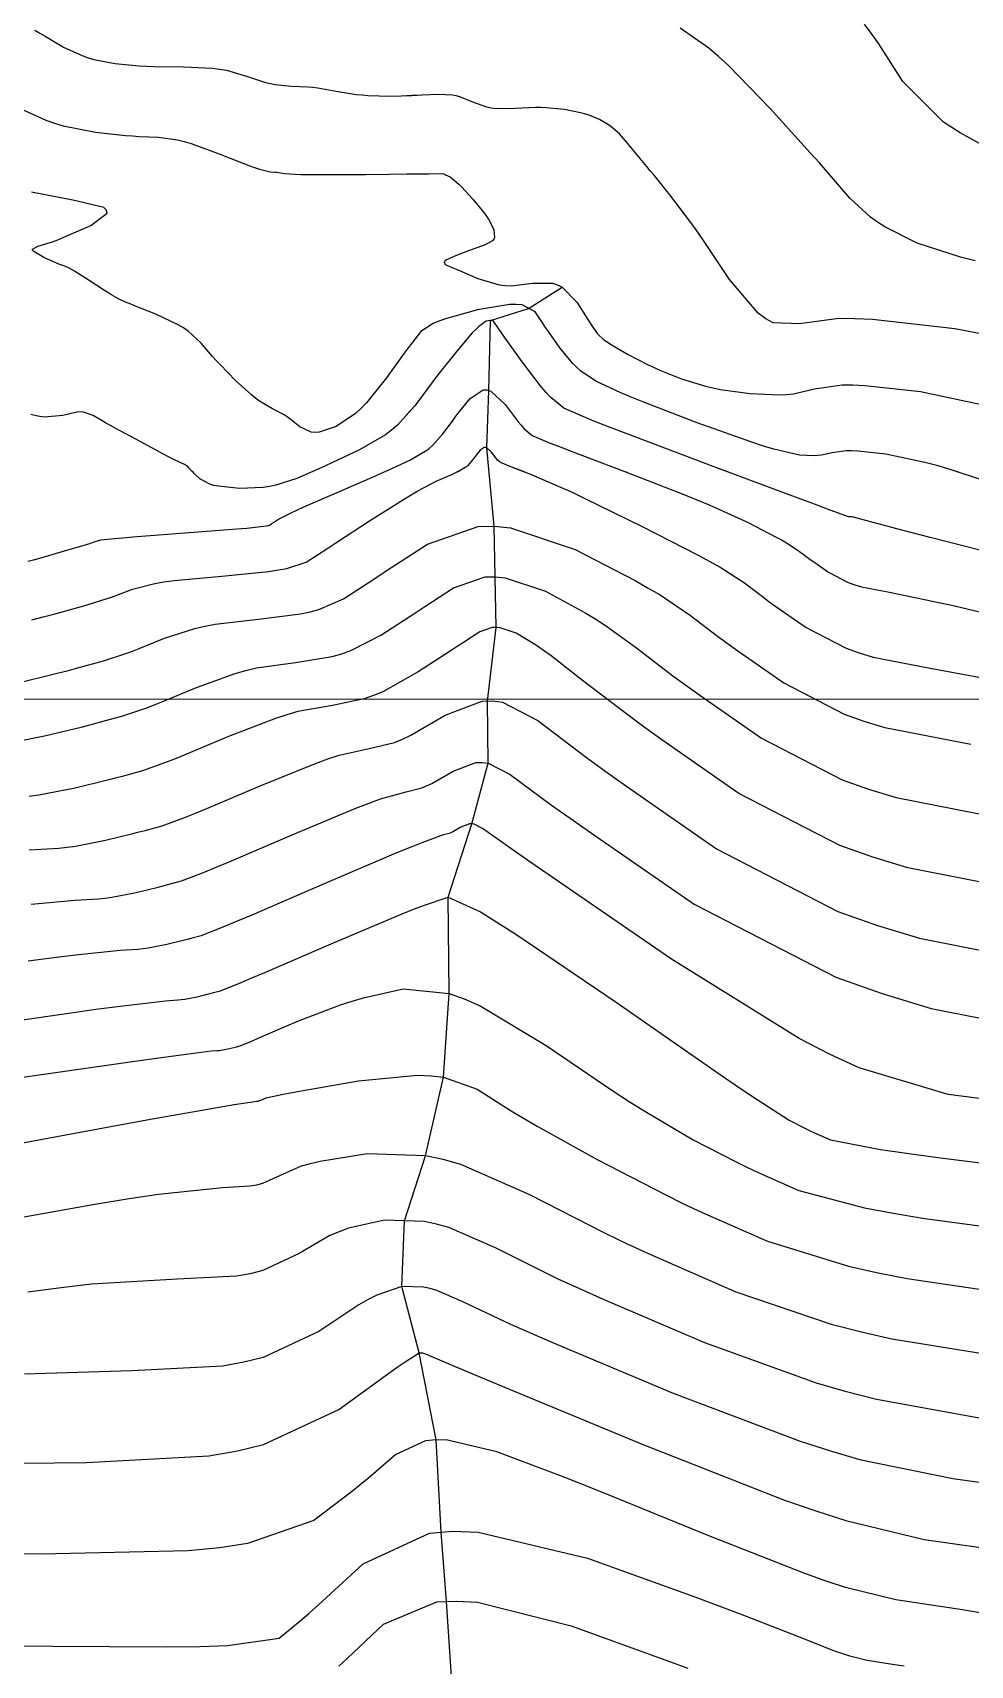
# Model space of a CAD drawing. Header units: metres. Extents: x 837475 to 838479, y 1189012 to 1191015.
# Drawn here: x 837812.2 to 837844.1, y 1189181 to 1189236.5 of the extents above; entities that cross this region are included whole.
import ezdxf

# ---------------------------------------------------------------- set-up
doc = ezdxf.new("R2010")
doc.units = ezdxf.units.M
doc.header["$LTSCALE"] = 0.3
doc.layers.add('COORD', color=7, linetype='Continuous', lineweight=20)
for name, color, linetype in [('COTAS 10', 1, 'Continuous'), ('COTAS INT', 252, 'Continuous'), ('DRENAJE', 5, 'Continuous')]:
    doc.layers.add(name, color=color, linetype=linetype)

msp = doc.modelspace()

# ---------------------------------------------------------------- linework, layer by layer
at = {"layer": 'COORD'}
msp.add_line((837476.514, 1189213.872), (838476.514, 1189213.872), dxfattribs=at)
at = {"layer": 'COTAS 10'}
for points in [[(837811.649, 1189234.005), (837812.646, 1189233.549), (837812.934, 1189233.45), (837813.228, 1189233.363), (837814.332, 1189233.147), (837815.353, 1189233.035), (837815.594, 1189233.014), (837815.816, 1189232.997), (837816.47, 1189232.971), (837817.122, 1189232.882), (837817.344, 1189232.826), (837817.584, 1189232.755), (837818.6, 1189232.386), (837819.546, 1189232.016), (837819.741, 1189231.945), (837819.908, 1189231.888), (837820.27, 1189231.798), (837820.451, 1189231.79), (837820.504, 1189231.785), (837820.558, 1189231.778), (837820.763, 1189231.742), (837821.316, 1189231.71), (837821.59, 1189231.706), (837821.916, 1189231.703), (837823.529, 1189231.71), (837825.112, 1189231.726)], [(837824.923, 1189231.724), (837825.112, 1189231.726), (837825.419, 1189231.729), (837825.669, 1189231.732), (837826.097, 1189231.739), (837826.176, 1189231.723), (837826.206, 1189231.712), (837826.239, 1189231.698), (837826.388, 1189231.622), (837826.611, 1189231.449), (837826.691, 1189231.373), (837826.779, 1189231.286), (837827.164, 1189230.87), (837827.539, 1189230.412), (837827.621, 1189230.298), (837827.693, 1189230.189), (837827.875, 1189229.842), (837827.9, 1189229.57), (837827.874, 1189229.508), (837827.833, 1189229.452), (837827.566, 1189229.3), (837827.193, 1189229.177), (837827.087, 1189229.139), (837826.978, 1189229.1), (837826.572, 1189228.947), (837826.266, 1189228.803), (837826.22, 1189228.77), (837826.191, 1189228.739), (837826.228, 1189228.651), (837826.488, 1189228.535), (837826.6, 1189228.487), (837826.728, 1189228.431), (837827.336, 1189228.172), (837828.059, 1189227.961), (837828.26, 1189227.936), (837828.462, 1189227.925), (837829.194, 1189228.008), (837829.871, 1189228.017), (837830.038, 1189227.959), (837830.197, 1189227.877), (837830.695, 1189227.362), (837831.07, 1189226.782), (837831.152, 1189226.658), (837831.223, 1189226.55), (837831.399, 1189226.29), (837831.624, 1189226.089), (837831.727, 1189226.018), (837831.847, 1189225.94), (837832.425, 1189225.602), (837833.128, 1189225.24), (837833.326, 1189225.147), (837833.526, 1189225.057), (837834.262, 1189224.759), (837835.074, 1189224.513), (837835.322, 1189224.457), (837835.58, 1189224.405), (837836.597, 1189224.261), (837837.59, 1189224.218), (837837.834, 1189224.23), (837838.065, 1189224.254), (837838.783, 1189224.426), (837839.719, 1189224.559), (837840.085, 1189224.557), (837840.499, 1189224.539), (837842.383, 1189224.334), (837844.994, 1189223.781)], [(837811.562, 1189214.402), (837813.029, 1189214.759), (837813.372, 1189214.845), (837813.688, 1189214.927), (837814.603, 1189215.179), (837815.369, 1189215.429), (837815.592, 1189215.51), (837815.82, 1189215.596), (837816.681, 1189215.949), (837817.714, 1189216.282), (837818.049, 1189216.355), (837818.407, 1189216.421), (837819.878, 1189216.593), (837821.302, 1189216.772), (837821.63, 1189216.843), (837821.929, 1189216.923), (837822.769, 1189217.289), (837823.603, 1189217.833), (837823.898, 1189218.026), (837824.221, 1189218.236), (837825.619, 1189219.146), (837827.351, 1189219.743), (837827.884, 1189219.756), (837828.44, 1189219.703), (837830.645, 1189218.962), (837832.679, 1189217.905), (837833.129, 1189217.654), (837833.529, 1189217.42), (837834.565, 1189216.722), (837835.486, 1189216.016), (837835.815, 1189215.777), (837836.175, 1189215.519), (837837.739, 1189214.43), (837839.791, 1189213.372), (837840.459, 1189213.134), (837841.17, 1189212.919), (837844.098, 1189212.342)], [(837846.347, 1189200.054), (837843.333, 1189200.438), (837840.302, 1189201.352), (837839.315, 1189201.807), (837838.262, 1189202.349), (837833.925, 1189205.037), (837830.045, 1189207.702), (837829.28, 1189208.23), (837828.65, 1189208.667), (837827.494, 1189209.487), (837827.212, 1189209.632), (837827.132, 1189209.643), (837827.052, 1189209.641), (837826.758, 1189209.529), (837826.485, 1189209.37), (837826.417, 1189209.339), (837826.354, 1189209.313), (837826.154, 1189209.264), (837825.427, 1189209), (837825.031, 1189208.839), (837824.55, 1189208.639), (837822.108, 1189207.596), (837819.645, 1189206.54), (837819.151, 1189206.331), (837818.738, 1189206.159), (837817.924, 1189205.838), (837817.572, 1189205.741), (837817.451, 1189205.71), (837817.319, 1189205.676), (837816.755, 1189205.539), (837816.127, 1189205.417), (837815.955, 1189205.393), (837815.783, 1189205.373), (837815.171, 1189205.338), (837813.656, 1189205.182), (837812.916, 1189205.087), (837812.037, 1189204.969)], [(837844.45, 1189189.429), (837840.889, 1189190.075), (837839.876, 1189190.337), (837838.851, 1189190.634), (837835.052, 1189192.006), (837831.606, 1189193.476), (837830.804, 1189193.835), (837830.067, 1189194.173), (837827.954, 1189195.221), (837826.348, 1189195.922), (837825.931, 1189196.042), (837825.525, 1189196.129), (837824.162, 1189196.173), (837822.935, 1189195.896), (837822.615, 1189195.781), (837822.305, 1189195.649), (837821.26, 1189195.034), (837820.023, 1189194.459), (837819.592, 1189194.353), (837819.123, 1189194.27), (837817.109, 1189194.163), (837814.198, 1189193.995), (837813.163, 1189193.874), (837812.029, 1189193.72)], [(837822.608, 1189181.012), (837822.902, 1189181.292), (837824.129, 1189182.441), (837825.935, 1189183.198), (837826.593, 1189183.23), (837827.318, 1189183.186), (837830.507, 1189182.385), (837833.726, 1189181.223), (837834.471, 1189180.951)]]:
    msp.add_lwpolyline(points, dxfattribs=at)
at = {"layer": 'COTAS INT'}
for points in [[(837812.27, 1189236.615), (837812.443, 1189236.507), (837812.617, 1189236.401), (837813.245, 1189236.038), (837813.898, 1189235.739), (837814.086, 1189235.674), (837814.279, 1189235.617), (837815.001, 1189235.476), (837815.811, 1189235.403), (837816.058, 1189235.39), (837816.315, 1189235.379), (837817.323, 1189235.364), (837818.31, 1189235.316), (837818.553, 1189235.285), (837818.783, 1189235.246), (837819.503, 1189235.04), (837820.118, 1189234.833), (837820.282, 1189234.793), (837820.442, 1189234.762), (837820.998, 1189234.712), (837821.558, 1189234.686), (837821.721, 1189234.669), (837821.888, 1189234.648), (837822.519, 1189234.538), (837823.199, 1189234.429), (837823.397, 1189234.409), (837823.598, 1189234.393), (837824.359, 1189234.373), (837825.089, 1189234.385)], [(837844.25, 1189228.77), (837843.751, 1189228.893), (837842.273, 1189229.376), (837841.177, 1189229.923), (837840.92, 1189230.086), (837840.682, 1189230.254), (837839.988, 1189230.903), (837839.228, 1189231.786), (837838.949, 1189232.101), (837838.64, 1189232.446), (837837.275, 1189233.95), (837835.857, 1189235.405), (837835.515, 1189235.72), (837835.194, 1189235.997), (837834.216, 1189236.678)], [(837844.392, 1189232.764), (837843.738, 1189233.121), (837843.166, 1189233.486), (837841.782, 1189234.862), (837840.943, 1189236.179), (837840.715, 1189236.505), (837840.488, 1189236.814)], [(837846.997, 1189225.799), (837843.554, 1189226.464), (837840.758, 1189226.774), (837840.15, 1189226.805), (837839.613, 1189226.811), (837838.274, 1189226.635), (837837.38, 1189226.662), (837837.124, 1189226.798), (837836.864, 1189226.988), (837835.897, 1189228.139), (837834.982, 1189229.499), (837834.756, 1189229.823), (837834.541, 1189230.124), (837833.863, 1189231.017), (837833.326, 1189231.679), (837833.199, 1189231.834), (837833.083, 1189231.977), (837832.744, 1189232.39), (837832.485, 1189232.698), (837832.419, 1189232.775), (837832.356, 1189232.848), (837832.148, 1189233.082), (837831.928, 1189233.284), (837831.857, 1189233.338), (837831.781, 1189233.39), (837831.473, 1189233.572), (837831.084, 1189233.73), (837830.959, 1189233.768), (837830.826, 1189233.803), (837830.279, 1189233.911), (837829.66, 1189233.971), (837829.48, 1189233.977), (837829.297, 1189233.979), (837828.607, 1189233.946), (837827.952, 1189233.94), (837827.791, 1189233.96), (837827.639, 1189233.988), (837827.161, 1189234.163), (837826.727, 1189234.346), (837826.601, 1189234.378), (837826.474, 1189234.402), (837825.995, 1189234.422), (837825.444, 1189234.396), (837825.271, 1189234.39), (837825.089, 1189234.385), (837824.923, 1189234.382)], [(837824.966, 1189225.814), (837824.833, 1189225.632), (837824.232, 1189224.792), (837823.545, 1189223.942), (837823.358, 1189223.753), (837823.173, 1189223.584), (837822.518, 1189223.144), (837821.937, 1189222.953), (837821.798, 1189222.943), (837821.669, 1189222.951), (837821.284, 1189223.131), (837820.945, 1189223.408), (837820.845, 1189223.476), (837820.743, 1189223.541), (837820.351, 1189223.747), (837819.91, 1189224.006), (837819.776, 1189224.105), (837819.638, 1189224.215), (837819.096, 1189224.709), (837818.567, 1189225.251), (837818.437, 1189225.39), (837818.314, 1189225.526), (837817.927, 1189225.979), (837817.483, 1189226.386), (837817.324, 1189226.493), (837817.149, 1189226.598), (837816.386, 1189226.954), (837815.661, 1189227.243), (837815.51, 1189227.305), (837815.38, 1189227.359), (837815.09, 1189227.49), (837814.849, 1189227.633), (837814.751, 1189227.694), (837814.638, 1189227.765), (837814.114, 1189228.102), (837813.613, 1189228.42), (837813.514, 1189228.479), (837813.433, 1189228.527), (837813.285, 1189228.595), (837813.156, 1189228.631), (837813.086, 1189228.659), (837813.003, 1189228.694), (837812.578, 1189228.882), (837812.231, 1189229.087), (837812.195, 1189229.131), (837812.186, 1189229.171), (837812.374, 1189229.272), (837812.869, 1189229.42), (837813.054, 1189229.49), (837813.26, 1189229.572), (837814.178, 1189229.974), (837814.733, 1189230.397), (837814.71, 1189230.494), (837814.61, 1189230.582), (837813.615, 1189230.823), (837812.159, 1189231.11)], [(837843.683, 1189221.589), (837843.461, 1189221.662), (837842.984, 1189221.802), (837842.54, 1189221.923), (837841.212, 1189222.204), (837840.254, 1189222.308), (837840.043, 1189222.318), (837839.857, 1189222.319), (837839.381, 1189222.251), (837839.016, 1189222.163), (837838.898, 1189222.152), (837838.774, 1189222.145), (837838.269, 1189222.167), (837837.402, 1189222.371), (837837.05, 1189222.479), (837836.649, 1189222.61), (837834.798, 1189223.271), (837832.95, 1189223.979), (837832.551, 1189224.139), (837832.201, 1189224.285), (837831.344, 1189224.682), (837830.829, 1189225.036), (837830.694, 1189225.155), (837830.563, 1189225.283), (837830.118, 1189225.817), (837829.733, 1189226.365), (837829.639, 1189226.501), (837829.551, 1189226.63), (837829.28, 1189227.039), (837828.836, 1189227.271), (837828.64, 1189227.288), (837828.411, 1189227.285), (837827.32, 1189227.105), (837826.233, 1189226.802), (837826.007, 1189226.722), (837825.815, 1189226.644), (837825.391, 1189226.375), (837825.085, 1189225.975), (837824.966, 1189225.814), (837824.923, 1189225.756)], [(837835.857, 1189221.589), (837835.335, 1189221.783), (837832.374, 1189222.9), (837831.776, 1189223.132), (837831.274, 1189223.329), (837830.263, 1189223.761), (837829.811, 1189224.133), (837829.661, 1189224.292), (837829.502, 1189224.476), (837828.838, 1189225.345), (837828.243, 1189226.181), (837828.127, 1189226.344), (837828.032, 1189226.478), (837827.865, 1189226.717), (837827.809, 1189226.746), (837827.784, 1189226.748), (837827.755, 1189226.748), (837827.617, 1189226.725), (837827.363, 1189226.544), (837827.261, 1189226.444), (837827.146, 1189226.323), (837826.615, 1189225.704), (837826.019, 1189224.956), (837825.862, 1189224.753), (837825.709, 1189224.552), (837825.188, 1189223.84), (837824.923, 1189223.546)], [(837824.923, 1189221.952), (837825.02, 1189221.996), (837825.547, 1189222.303), (837825.674, 1189222.398), (837825.791, 1189222.496), (837826.145, 1189222.888), (837826.469, 1189223.329), (837826.567, 1189223.458), (837826.67, 1189223.591), (837827.076, 1189224.099), (837827.52, 1189224.388), (837827.647, 1189224.384), (837827.776, 1189224.343), (837828.258, 1189223.889), (837828.7, 1189223.306), (837828.804, 1189223.184), (837828.9, 1189223.079), (837829.181, 1189222.841), (837829.798, 1189222.578), (837830.106, 1189222.457), (837830.473, 1189222.315), (837832.294, 1189221.629), (837832.399, 1189221.589)], [(837825.188, 1189223.84), (837824.598, 1189223.185), (837824.401, 1189223.02), (837824.19, 1189222.862), (837823.309, 1189222.349), (837822.39, 1189221.915), (837822.155, 1189221.807), (837821.929, 1189221.704), (837821.182, 1189221.375), (837820.462, 1189221.143), (837820.252, 1189221.102), (837820.038, 1189221.071), (837819.228, 1189221.04), (837818.51, 1189221.11), (837818.354, 1189221.142), (837818.217, 1189221.18), (837817.877, 1189221.361), (837817.689, 1189221.55), (837817.648, 1189221.592), (837817.612, 1189221.63), (837817.523, 1189221.731), (837817.447, 1189221.8), (837817.42, 1189221.818), (837817.391, 1189221.836), (837817.261, 1189221.897), (837816.955, 1189222.044), (837816.814, 1189222.116), (837816.648, 1189222.202), (837815.848, 1189222.627), (837815.02, 1189223.076), (837814.837, 1189223.178), (837814.675, 1189223.27), (837814.256, 1189223.521), (837813.921, 1189223.634), (837813.812, 1189223.64), (837813.696, 1189223.634), (837813.217, 1189223.519), (837812.582, 1189223.465), (837812.367, 1189223.498), (837812.136, 1189223.551)], [(837828.948, 1189221.589), (837828.525, 1189221.748), (837828.404, 1189221.795), (837828.303, 1189221.834), (837828.1, 1189221.921), (837828.007, 1189221.999), (837827.976, 1189222.034), (837827.941, 1189222.074), (837827.796, 1189222.265), (837827.638, 1189222.415), (837827.595, 1189222.428), (837827.553, 1189222.43), (837827.408, 1189222.334), (837827.274, 1189222.168), (837827.24, 1189222.124), (837827.208, 1189222.081), (837827.101, 1189221.936), (837826.985, 1189221.808), (837826.946, 1189221.775), (837826.905, 1189221.744), (837826.731, 1189221.643), (837826.613, 1189221.589)], [(837812.035, 1189218.563), (837812.228, 1189218.615), (837812.434, 1189218.672), (837813.274, 1189218.915), (837814.022, 1189219.138), (837814.169, 1189219.182), (837814.29, 1189219.219), (837814.51, 1189219.29), (837814.979, 1189219.339), (837815.257, 1189219.362), (837815.599, 1189219.39), (837817.367, 1189219.524), (837819.137, 1189219.662), (837819.479, 1189219.691), (837819.757, 1189219.716), (837820.229, 1189219.776), (837820.312, 1189219.83), (837820.345, 1189219.852), (837820.383, 1189219.877), (837820.557, 1189219.99), (837820.985, 1189220.21), (837821.184, 1189220.301), (837821.417, 1189220.407), (837822.546, 1189220.899), (837823.749, 1189221.42), (837824.029, 1189221.543), (837824.286, 1189221.658), (837825.02, 1189221.996)], [(837812.171, 1189216.575), (837812.557, 1189216.672), (837812.912, 1189216.764), (837813.938, 1189217.047), (837814.696, 1189217.283), (837814.881, 1189217.346), (837815.055, 1189217.408), (837815.596, 1189217.619), (837816.346, 1189217.81), (837816.653, 1189217.859), (837817.003, 1189217.906), (837818.623, 1189218.059), (837820.219, 1189218.217), (837820.554, 1189218.267), (837820.843, 1189218.32), (837821.499, 1189218.533), (837822.043, 1189218.888), (837822.262, 1189219.03), (837822.51, 1189219.191), (837823.649, 1189219.933), (837824.807, 1189220.667), (837825.066, 1189220.823), (837825.299, 1189220.959), (837825.918, 1189221.282), (837826.314, 1189221.453), (837826.406, 1189221.494), (837826.49, 1189221.532), (837826.731, 1189221.643)], [(837828.525, 1189221.748), (837829.124, 1189221.522), (837830.148, 1189221.086), (837830.537, 1189220.906), (837830.972, 1189220.701), (837832.922, 1189219.748), (837834.823, 1189218.773), (837835.227, 1189218.554), (837835.577, 1189218.357), (837836.398, 1189217.828), (837837.009, 1189217.36), (837837.226, 1189217.201), (837837.465, 1189217.031), (837838.501, 1189216.309), (837839.862, 1189215.607), (837840.304, 1189215.449), (837840.776, 1189215.307), (837842.716, 1189214.925), (837845.543, 1189214.413)], [(837832.294, 1189221.629), (837834.286, 1189220.859), (837834.762, 1189220.665), (837835.204, 1189220.479), (837836.524, 1189219.876), (837837.458, 1189219.398), (837837.656, 1189219.29), (837837.828, 1189219.193), (837838.231, 1189218.933), (837838.531, 1189218.703), (837838.638, 1189218.626), (837838.755, 1189218.542), (837839.264, 1189218.187), (837839.932, 1189217.843), (837840.149, 1189217.765), (837840.381, 1189217.695), (837841.334, 1189217.508), (837843.503, 1189217.056), (837844.501, 1189216.82)], [(837850.14, 1189217.468), (837843.915, 1189219.068), (837842.721, 1189219.375), (837841.757, 1189219.624), (837840.185, 1189220.034), (837840.117, 1189220.056), (837840.101, 1189220.061), (837840.086, 1189220.065), (837840.041, 1189220.075), (837840.009, 1189220.078), (837839.995, 1189220.078), (837839.979, 1189220.076), (837839.967, 1189220.073), (837839.941, 1189220.073), (837839.224, 1189220.337), (837838.778, 1189220.502), (837838.225, 1189220.707), (837835.335, 1189221.783)], [(837845.457, 1189221.001), (837843.461, 1189221.662)], [(837811.169, 1189212.351), (837812.6, 1189212.629), (837813.887, 1189212.942), (837814.188, 1189213.018), (837814.465, 1189213.09), (837815.267, 1189213.311), (837816.043, 1189213.575), (837816.304, 1189213.674), (837816.585, 1189213.785), (837817.766, 1189214.278), (837819.081, 1189214.753), (837819.446, 1189214.852), (837819.811, 1189214.937), (837821.133, 1189215.127), (837822.385, 1189215.328), (837822.706, 1189215.42), (837823.015, 1189215.527), (837824.039, 1189216.046), (837824.997, 1189216.671), (837825.264, 1189216.846), (837825.533, 1189217.021), (837826.51, 1189217.657), (837827.588, 1189218.029), (837827.92, 1189218.037), (837828.267, 1189218.004), (837829.639, 1189217.542), (837831.006, 1189216.803), (837831.349, 1189216.595), (837831.677, 1189216.385), (837832.732, 1189215.616), (837833.964, 1189214.673), (837834.403, 1189214.353), (837834.884, 1189214.008), (837836.976, 1189212.551), (837839.721, 1189211.136), (837840.614, 1189210.818), (837841.565, 1189210.531), (837845.48, 1189209.76)], [(837846.862, 1189207.177), (837841.96, 1189208.143), (837840.769, 1189208.502), (837839.65, 1189208.901), (837836.213, 1189210.673), (837833.594, 1189212.497), (837832.991, 1189212.929), (837832.442, 1189213.329), (837830.899, 1189214.511), (837829.824, 1189215.351), (837829.569, 1189215.536), (837829.333, 1189215.701), (837828.634, 1189216.123), (837828.093, 1189216.304), (837827.956, 1189216.317), (837827.826, 1189216.314), (837827.401, 1189216.168), (837826.844, 1189215.805), (837826.631, 1189215.666), (837826.391, 1189215.509), (837825.31, 1189214.803), (837824.101, 1189214.131), (837823.781, 1189213.996), (837823.468, 1189213.883), (837822.388, 1189213.661), (837821.215, 1189213.453), (837820.842, 1189213.349), (837820.448, 1189213.225), (837818.852, 1189212.608), (837817.35, 1189211.974), (837817.016, 1189211.839), (837816.717, 1189211.721), (837815.931, 1189211.442), (837815.242, 1189211.253), (837815.004, 1189211.191), (837814.745, 1189211.126), (837813.639, 1189210.857), (837812.408, 1189210.617), (837812.071, 1189210.57)], [(837812.08, 1189208.754), (837813.085, 1189208.812), (837813.366, 1189208.844), (837813.648, 1189208.884), (837814.677, 1189209.084), (837815.603, 1189209.309), (837815.82, 1189209.364), (837816.019, 1189209.415), (837816.596, 1189209.574), (837817.391, 1189209.867), (837817.728, 1189210.003), (837818.115, 1189210.162), (837819.937, 1189210.937), (837821.815, 1189211.696), (837822.238, 1189211.846), (837822.619, 1189211.969), (837823.644, 1189212.196), (837824.496, 1189212.403), (837824.769, 1189212.515), (837825.057, 1189212.649), (837826.228, 1189213.329), (837827.486, 1189213.809), (837827.829, 1189213.816), (837828.169, 1189213.77), (837829.378, 1189213.151), (837831.035, 1189211.892), (837831.658, 1189211.441), (837832.352, 1189210.947), (837835.451, 1189208.794), (837839.58, 1189206.665), (837840.924, 1189206.186), (837842.354, 1189205.755), (837848.245, 1189204.594)], [(837812.139, 1189206.915), (837813.625, 1189207.046), (837814.434, 1189207.093), (837814.66, 1189207.119), (837814.887, 1189207.15), (837815.716, 1189207.312), (837816.461, 1189207.493), (837816.635, 1189207.537), (837816.796, 1189207.578), (837817.26, 1189207.706), (837818.064, 1189208.013), (837818.439, 1189208.167), (837818.88, 1189208.351), (837821.023, 1189209.267), (837823.183, 1189210.167), (837823.635, 1189210.342), (837824.023, 1189210.485), (837824.899, 1189210.73), (837825.425, 1189210.858), (837825.593, 1189210.927), (837825.771, 1189211.01), (837826.493, 1189211.429), (837827.269, 1189211.725), (837827.481, 1189211.73), (837827.691, 1189211.701), (837828.436, 1189211.319), (837829.843, 1189210.279), (837830.469, 1189209.835), (837831.198, 1189209.324), (837834.688, 1189206.915), (837839.51, 1189204.43), (837841.079, 1189203.87), (837842.749, 1189203.367), (837849.627, 1189202.012)], [(837808.293, 1189202.474), (837813.347, 1189203.199), (837814.347, 1189203.337), (837815.173, 1189203.449), (837816.716, 1189203.63), (837817.133, 1189203.654), (837817.249, 1189203.667), (837817.366, 1189203.684), (837817.793, 1189203.767), (837818.177, 1189203.86), (837818.267, 1189203.883), (837818.349, 1189203.904), (837818.588, 1189203.97), (837819.281, 1189204.248), (837819.649, 1189204.403), (837820.095, 1189204.592), (837822.341, 1189205.557), (837824.622, 1189206.524), (837825.09, 1189206.713), (837825.486, 1189206.869), (837826.325, 1189207.152), (837827.424, 1189206.645), (837827.984, 1189206.303), (837828.655, 1189205.874), (837832.005, 1189203.598), (837835.392, 1189201.25), (837836.087, 1189200.775), (837836.676, 1189200.377), (837837.926, 1189199.575), (837838.482, 1189199.287), (837838.634, 1189199.213), (837838.785, 1189199.141), (837839.322, 1189198.905), (837841.025, 1189198.577), (837841.912, 1189198.447), (837842.978, 1189198.302), (837848.324, 1189197.636)], [(837811.39, 1189200.959), (837815.585, 1189201.564), (837816.404, 1189201.679), (837817.075, 1189201.772), (837818.261, 1189201.922), (837818.482, 1189201.934), (837818.544, 1189201.941), (837818.606, 1189201.95), (837818.832, 1189201.994), (837819.035, 1189202.043), (837819.082, 1189202.056), (837819.126, 1189202.067), (837819.253, 1189202.102), (837819.619, 1189202.249), (837819.814, 1189202.331), (837820.05, 1189202.431), (837821.239, 1189202.942), (837822.669, 1189203.491), (837823.057, 1189203.615), (837823.441, 1189203.727), (837824.799, 1189204.029), (837826.356, 1189203.871), (837826.865, 1189203.692), (837827.409, 1189203.455), (837829.657, 1189202.111), (837831.927, 1189200.569), (837832.485, 1189200.208), (837833.012, 1189199.874), (837834.66, 1189198.905), (837836.092, 1189198.163), (837836.483, 1189197.973), (837836.872, 1189197.789), (837838.255, 1189197.18), (837840.482, 1189196.591), (837841.403, 1189196.42), (837842.455, 1189196.245), (837847.356, 1189195.585)], [(837809.155, 1189198.299), (837815.034, 1189199.387), (837816.205, 1189199.601), (837817.178, 1189199.779), (837819.043, 1189200.107), (837819.509, 1189200.174), (837819.6, 1189200.187), (837819.675, 1189200.197), (837819.807, 1189200.214), (837819.831, 1189200.215), (837819.845, 1189200.217), (837819.87, 1189200.222), (837819.893, 1189200.227), (837819.898, 1189200.228), (837819.903, 1189200.23), (837819.917, 1189200.234), (837819.958, 1189200.25), (837819.979, 1189200.259), (837820.006, 1189200.27), (837820.138, 1189200.327), (837820.717, 1189200.458), (837821.025, 1189200.516), (837821.397, 1189200.584), (837823.273, 1189200.906), (837825.287, 1189201.096), (837825.746, 1189201.08), (837826.162, 1189201.035), (837827.308, 1189200.623), (837828.462, 1189199.889), (837828.883, 1189199.64), (837829.348, 1189199.371), (837831.394, 1189198.236), (837833.702, 1189197.04), (837834.333, 1189196.733), (837834.959, 1189196.437), (837837.187, 1189195.456), (837839.938, 1189194.605), (837840.894, 1189194.392), (837841.933, 1189194.189), (837846.387, 1189193.533)], [(837845.419, 1189191.481), (837841.411, 1189192.132), (837840.385, 1189192.365), (837839.394, 1189192.62), (837836.12, 1189193.731), (837833.195, 1189195.004), (837832.425, 1189195.361), (837831.673, 1189195.721), (837829.102, 1189197.038), (837826.759, 1189198.061), (837826.151, 1189198.235), (837825.56, 1189198.362), (837823.571, 1189198.426), (837821.972, 1189198.163), (837821.628, 1189198.084), (837821.326, 1189198.002), (837820.588, 1189197.682), (837820.011, 1189197.414), (837819.81, 1189197.365), (837819.591, 1189197.326), (837818.651, 1189197.276), (837816.474, 1189197.046), (837815.476, 1189196.893), (837814.306, 1189196.703), (837808.651, 1189195.694)], [(837846.674, 1189186.941), (837843.482, 1189187.377), (837840.367, 1189188.019), (837839.367, 1189188.309), (837838.307, 1189188.649), (837833.985, 1189190.282), (837830.018, 1189191.948), (837829.182, 1189192.308), (837828.461, 1189192.625), (837826.805, 1189193.404), (837825.936, 1189193.784), (837825.71, 1189193.848), (837825.491, 1189193.895), (837824.753, 1189193.919), (837823.897, 1189193.629), (837823.603, 1189193.478), (837823.285, 1189193.296), (837821.932, 1189192.385), (837820.035, 1189191.504), (837819.375, 1189191.342), (837818.655, 1189191.215), (837815.567, 1189191.05), (837811.921, 1189190.944)], [(837809.644, 1189187.893), (837814.025, 1189187.937), (837818.187, 1189188.159), (837819.157, 1189188.33), (837820.048, 1189188.549), (837822.604, 1189189.736), (837824.265, 1189190.943), (837824.591, 1189191.174), (837824.859, 1189191.361), (837825.344, 1189191.666), (837825.456, 1189191.662), (837825.49, 1189191.655), (837825.524, 1189191.645), (837825.657, 1189191.587), (837826.855, 1189191.077), (837827.561, 1189190.781), (837828.429, 1189190.42), (837832.917, 1189188.557), (837837.763, 1189186.663), (837838.858, 1189186.282), (837839.844, 1189185.962), (837842.513, 1189185.325), (837845.244, 1189184.935)], [(837844.817, 1189182.763), (837843.814, 1189182.929), (837841.545, 1189183.273), (837839.835, 1189183.693), (837839.185, 1189183.908), (837838.458, 1189184.165), (837835.195, 1189185.446), (837831.8, 1189186.832), (837830.989, 1189187.155), (837830.235, 1189187.451), (837827.981, 1189188.3), (837826.306, 1189188.697), (837825.917, 1189188.709), (837825.56, 1189188.679), (837824.543, 1189188.213), (837823.626, 1189187.417), (837823.333, 1189187.178), (837823.022, 1189186.931), (837821.758, 1189185.972), (837819.498, 1189185.181), (837818.56, 1189185.04), (837817.487, 1189184.932), (837812.483, 1189184.824), (837807.367, 1189184.842)], [(837810.941, 1189181.71), (837816.735, 1189181.668), (837817.88, 1189181.688), (837818.825, 1189181.723), (837820.578, 1189181.964), (837821.292, 1189182.555), (837821.582, 1189182.809), (837821.912, 1189183.104), (837823.438, 1189184.497), (837825.695, 1189185.531), (837826.486, 1189185.599), (837827.349, 1189185.572), (837831.067, 1189184.689), (837834.71, 1189183.369), (837835.526, 1189183.067), (837836.259, 1189182.793), (837838.208, 1189182.032), (837839.425, 1189181.554), (837839.696, 1189181.458), (837839.938, 1189181.378), (837840.576, 1189181.221), (837841.441, 1189181.089), (837841.827, 1189181.026)]]:
    msp.add_lwpolyline(points, dxfattribs=at)
at = {"layer": 'DRENAJE'}
for p, q in [((837829.058, 1189227.155), (837830.197, 1189227.877)), ((837827.769, 1189226.748), (837829.058, 1189227.155)), ((837827.712, 1189224.363), (837827.769, 1189226.748)), ((837827.638, 1189222.415), (837827.712, 1189224.363)), ((837827.884, 1189219.756), (837827.638, 1189222.415)), ((837827.92, 1189218.037), (837827.884, 1189219.756)), ((837827.956, 1189216.317), (837827.92, 1189218.037)), ((837827.92, 1189218.037), (837827.92, 1189218.037)), ((837827.658, 1189213.812), (837827.956, 1189216.317)), ((837827.691, 1189211.701), (837827.658, 1189213.812)), ((837827.132, 1189209.643), (837827.691, 1189211.701)), ((837826.325, 1189207.152), (837827.132, 1189209.643)), ((837826.356, 1189203.871), (837826.325, 1189207.152)), ((837826.162, 1189201.035), (837826.356, 1189203.871)), ((837825.56, 1189198.362), (837826.162, 1189201.035)), ((837824.844, 1189196.151), (837825.56, 1189198.362)), ((837824.753, 1189193.919), (837824.844, 1189196.151)), ((837825.344, 1189191.666), (837824.753, 1189193.919)), ((837825.917, 1189188.709), (837825.344, 1189191.666)), ((837826.09, 1189185.565), (837825.917, 1189188.709)), ((837826.264, 1189183.214), (837826.09, 1189185.565)), ((837826.464, 1189180.322), (837826.264, 1189183.214))]:
    msp.add_line(p, q, dxfattribs=at)

doc.saveas('drawing.dxf')
